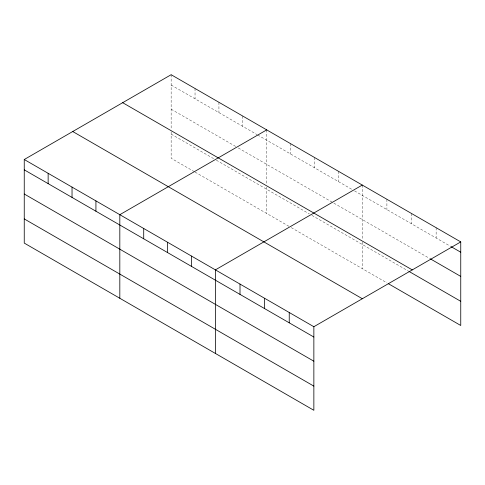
<?xml version="1.0" encoding="UTF-8"?>
<svg xmlns="http://www.w3.org/2000/svg" width="485" height="485" viewBox="0 0 485 485"><rect width="100%" height="100%" fill="white"/><g stroke="black" fill="none" stroke-linecap="round" stroke-linejoin="round"><path stroke-width="0.36" stroke-dasharray="2.42 1.82" d="M171.144 85.02L257.026 134.606M257.674 134.982L351.952 189.411M354.535 190.902L450.383 246.241M171.144 109.198L235.716 146.482M238.299 147.974L333.225 202.779M333.874 203.148L429.655 258.45M171.144 134.109L213.764 158.71M216.346 160.202L309.333 213.891M311.916 215.382L408.279 271.012M194.388 171.702L171.144 158.28L171.144 130.332M195.037 172.078L289.963 226.883M291.255 227.629L386.903 282.846M436.136 227.695L436.136 238.014M411.516 213.485L411.516 223.803M386.903 199.274L386.903 209.587M362.283 185.058L362.283 239.178M362.283 242.197L362.283 268.635M338.391 171.266L338.391 181.584M314.498 157.473L314.498 167.786M290.606 143.675L290.606 153.994M266.714 129.883L266.714 184.003M266.714 187.022L266.714 213.461M242.821 116.091L242.821 126.403M218.929 102.293L218.929 112.611M195.037 88.5L195.037 98.819M171.144 74.708L171.144 129.58"/><path stroke-width="0.73" d="M313.856 361.21L313.856 326.72L24.25 159.516L24.25 243.088L313.856 410.292L313.856 361.21L24.25 194.006M388.194 283.598L460.75 325.483L460.75 241.912L171.144 74.708L24.25 159.516M266.714 129.883L119.819 214.691L119.819 298.269M362.283 185.058L215.388 269.866L215.388 353.444M313.856 326.72L460.75 241.912M451.032 246.616L460.75 252.224M430.304 258.82L460.75 276.401M122.669 102.693L412.274 269.896M408.928 271.388L460.75 301.312M72.726 131.526L362.331 298.73M24.25 169.835L313.856 337.033M24.25 218.917L313.856 386.121M289.242 312.504L289.242 322.822M264.622 298.293L264.622 308.612M240.008 284.083L240.008 294.395M191.496 256.074L191.496 266.392M167.604 242.282L167.604 252.6M143.712 228.483L143.712 238.802M95.927 200.899L95.927 211.217M72.035 187.101L72.035 197.419M48.142 173.309L48.142 183.627"/></g></svg>
